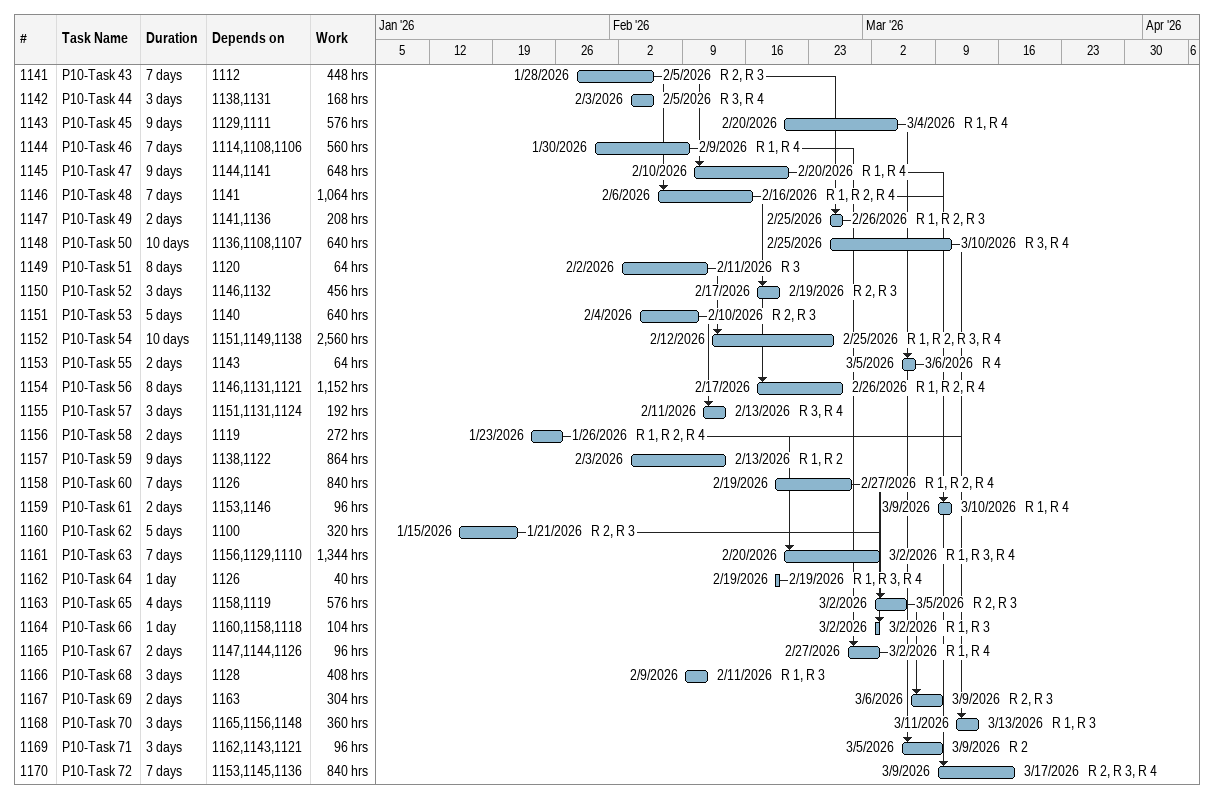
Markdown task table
| ID | Task | Duration | Start | Finish | Predecessors | Resources | Work (h) |
|---|---|---|---|---|---|---|---|
| 1141 | P10-Task 43 | 7d | 2026-01-28 | 2026-02-05 | 1112 | R 2, R 3 | 448 |
| 1142 | P10-Task 44 | 3d | 2026-02-03 | 2026-02-05 | 1138, 1131 | R 3, R 4 | 168 |
| 1143 | P10-Task 45 | 9d | 2026-02-20 | 2026-03-04 | 1129, 1111 | R 1, R 4 | 576 |
| 1144 | P10-Task 46 | 7d | 2026-01-30 | 2026-02-09 | 1114, 1108, 1106 | R 1, R 4 | 560 |
| 1145 | P10-Task 47 | 9d | 2026-02-10 | 2026-02-20 | 1144, 1141 | R 1, R 4 | 648 |
| 1146 | P10-Task 48 | 7d | 2026-02-06 | 2026-02-16 | 1141 | R 1, R 2, R 4 | 1064 |
| 1147 | P10-Task 49 | 2d | 2026-02-25 | 2026-02-26 | 1141, 1136 | R 1, R 2, R 3 | 208 |
| 1148 | P10-Task 50 | 10d | 2026-02-25 | 2026-03-10 | 1136, 1108, 1107 | R 3, R 4 | 640 |
| 1149 | P10-Task 51 | 8d | 2026-02-02 | 2026-02-11 | 1120 | R 3 | 64 |
| 1150 | P10-Task 52 | 3d | 2026-02-17 | 2026-02-19 | 1146, 1132 | R 2, R 3 | 456 |
| 1151 | P10-Task 53 | 5d | 2026-02-04 | 2026-02-10 | 1140 | R 2, R 3 | 640 |
| 1152 | P10-Task 54 | 10d | 2026-02-12 | 2026-02-25 | 1151, 1149, 1138 | R 1, R 2, R 3, R 4 | 2560 |
| 1153 | P10-Task 55 | 2d | 2026-03-05 | 2026-03-06 | 1143 | R 4 | 64 |
| 1154 | P10-Task 56 | 8d | 2026-02-17 | 2026-02-26 | 1146, 1131, 1121 | R 1, R 2, R 4 | 1152 |
| 1155 | P10-Task 57 | 3d | 2026-02-11 | 2026-02-13 | 1151, 1131, 1124 | R 3, R 4 | 192 |
| 1156 | P10-Task 58 | 2d | 2026-01-23 | 2026-01-26 | 1119 | R 1, R 2, R 4 | 272 |
| 1157 | P10-Task 59 | 9d | 2026-02-03 | 2026-02-13 | 1138, 1122 | R 1, R 2 | 864 |
| 1158 | P10-Task 60 | 7d | 2026-02-19 | 2026-02-27 | 1126 | R 1, R 2, R 4 | 840 |
| 1159 | P10-Task 61 | 2d | 2026-03-09 | 2026-03-10 | 1153, 1146 | R 1, R 4 | 96 |
| 1160 | P10-Task 62 | 5d | 2026-01-15 | 2026-01-21 | 1100 | R 2, R 3 | 320 |
| 1161 | P10-Task 63 | 7d | 2026-02-20 | 2026-03-02 | 1156, 1129, 1110 | R 1, R 3, R 4 | 1344 |
| 1162 | P10-Task 64 | 1d | 2026-02-19 | 2026-02-19 | 1126 | R 1, R 3, R 4 | 40 |
| 1163 | P10-Task 65 | 4d | 2026-03-02 | 2026-03-05 | 1158, 1119 | R 2, R 3 | 576 |
| 1164 | P10-Task 66 | 1d | 2026-03-02 | 2026-03-02 | 1160, 1158, 1118 | R 1, R 3 | 104 |
| 1165 | P10-Task 67 | 2d | 2026-02-27 | 2026-03-02 | 1147, 1144, 1126 | R 1, R 4 | 96 |
| 1166 | P10-Task 68 | 3d | 2026-02-09 | 2026-02-11 | 1128 | R 1, R 3 | 408 |
| 1167 | P10-Task 69 | 2d | 2026-03-06 | 2026-03-09 | 1163 | R 2, R 3 | 304 |
| 1168 | P10-Task 70 | 3d | 2026-03-11 | 2026-03-13 | 1165, 1156, 1148 | R 1, R 3 | 360 |
| 1169 | P10-Task 71 | 3d | 2026-03-05 | 2026-03-09 | 1162, 1143, 1121 | R 2 | 96 |
| 1170 | P10-Task 72 | 7d | 2026-03-09 | 2026-03-17 | 1153, 1145, 1136 | R 2, R 3, R 4 | 840 |
